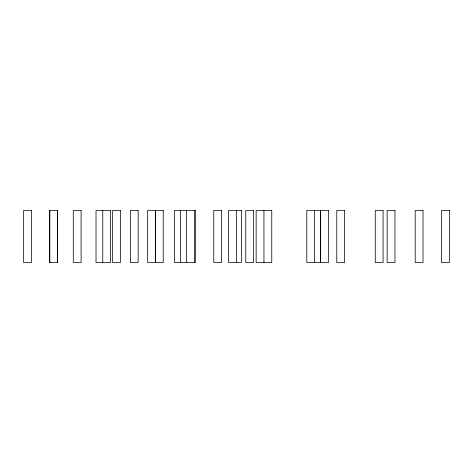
<?xml version="1.0" encoding="UTF-8"?>
<svg xmlns="http://www.w3.org/2000/svg" width="473" height="473" viewBox="0 0 473 473"><rect width="100%" height="100%" fill="white"/><g stroke="black" fill="none" stroke-linecap="round" stroke-linejoin="round"><path stroke-width="0.71" d="M314.61 210.467L314.61 262.533M263.946 210.467L263.952 262.533M236.34 210.467L236.34 262.533M194.344 210.467L194.344 262.533M186.533 210.467L186.533 262.533M180.574 210.467L180.574 262.533M155.475 210.467L155.475 262.533M155.416 210.467L155.416 262.533M102.777 210.467L102.777 262.533M57.505 210.467L57.505 262.533M49.801 210.467L49.801 262.533M31.46 210.467L23.65 210.467L23.65 262.533L31.46 262.533L31.46 210.467M57.611 210.467L49.695 210.467L49.695 262.533L57.611 262.533L57.611 210.467M81.09 210.467L73.28 210.467L73.28 262.533L81.09 262.533L81.09 210.467M110.587 210.467L96.019 210.467L96.019 262.533L110.587 262.533L110.587 210.467M120.379 210.467L112.574 210.467L112.574 262.533L120.379 262.533L120.379 210.467M138.169 210.467L130.359 210.467L130.359 262.533L138.169 262.533L138.169 210.467M163.226 210.467L147.665 210.467L147.665 262.533L163.226 262.533L163.226 210.467M195.337 210.467L174.419 210.467L174.419 262.533L195.337 262.533L195.337 210.467M221.583 210.467L213.772 210.467L213.772 262.533L221.583 262.533L221.583 210.467M241.366 210.467L228.53 210.467L228.53 262.533L241.366 262.533L241.366 210.467M253.587 210.467L245.777 210.467L245.777 262.533L253.587 262.533L253.587 210.467M271.762 210.467L256.141 210.467L256.141 262.533L271.762 262.533L271.762 210.467M320.363 210.467L306.8 210.467L306.8 262.533L320.363 262.533L320.363 210.467M328.463 210.467L320.653 210.467L320.653 262.533L328.463 262.533L328.463 210.467M344.581 210.467L336.77 210.467L336.77 262.533L344.581 262.533L344.581 210.467M383.077 210.467L375.266 210.467L375.266 262.533L383.077 262.533L383.077 210.467M394.949 210.467L387.139 210.467L387.139 262.533L394.949 262.533L394.949 210.467M423.016 210.467L415.205 210.467L415.205 262.533L423.016 262.533L423.016 210.467M449.35 210.467L441.54 210.467L441.54 262.533L449.35 262.533L449.35 210.467"/></g></svg>
